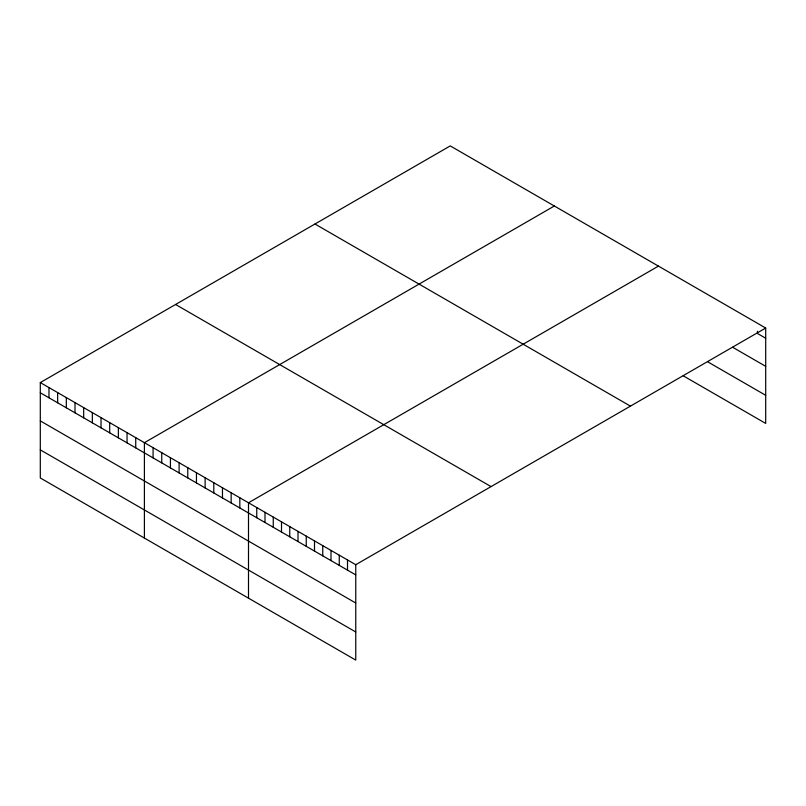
<?xml version="1.0" encoding="UTF-8"?>
<svg xmlns="http://www.w3.org/2000/svg" width="806" height="806" viewBox="0 0 806 806"><rect width="100%" height="100%" fill="white"/><g stroke="black" fill="none" stroke-linecap="round" stroke-linejoin="round"><path stroke-width="1.21" d="M40.3 382.578L355.758 564.714L355.758 660.094L40.3 477.968L40.3 382.578L450.242 145.906L765.7 328.032L765.7 423.422L683.196 375.787M554.347 206.004L144.405 442.685L144.405 538.076M658.442 266.111L248.5 502.783L248.5 598.173M355.758 564.714L765.7 328.032M765.7 338.228L757.449 333.462L757.449 331.195M732.694 347.285L765.7 366.337M707.95 361.965L765.7 395.303M314.965 224.008L630.423 406.133M175.577 304.477L491.035 486.602M40.3 392.774L355.758 574.9M40.3 420.893L355.758 603.019M40.3 449.859L355.758 631.985M347.507 559.948L347.507 570.144M339.255 555.183L339.255 565.379M331.004 550.417L331.004 560.613M322.753 545.652L322.753 555.848M314.501 540.897L314.501 551.082M306.25 536.131L306.25 546.327M298.008 531.366L298.008 541.561M289.757 526.6L289.757 536.796M281.506 521.835L281.506 532.031M273.254 517.079L273.254 527.275M265.003 512.314L265.003 522.51M256.751 507.548L256.751 517.744M239.825 497.776L239.825 507.971M231.151 492.768L231.151 502.964M222.476 487.761L222.476 497.957M213.802 482.754L213.802 492.95M205.127 477.746L205.127 487.942M196.452 472.739L196.452 482.925M187.778 467.722L187.778 477.918M179.103 462.715L179.103 472.91M170.429 457.707L170.429 467.903M161.754 452.7L161.754 462.896M153.08 447.693L153.08 457.889M135.73 437.678L135.73 447.874M127.046 432.671L127.046 442.857M118.371 427.664L118.371 437.849M109.697 422.646L109.697 432.842M101.022 417.639L101.022 427.835M92.347 412.632L92.347 422.828M83.673 407.624L83.673 417.82M74.998 402.617L74.998 412.813M66.324 397.61L66.324 407.806M57.649 392.603L57.649 402.799M48.975 387.595L48.975 397.781"/></g></svg>
